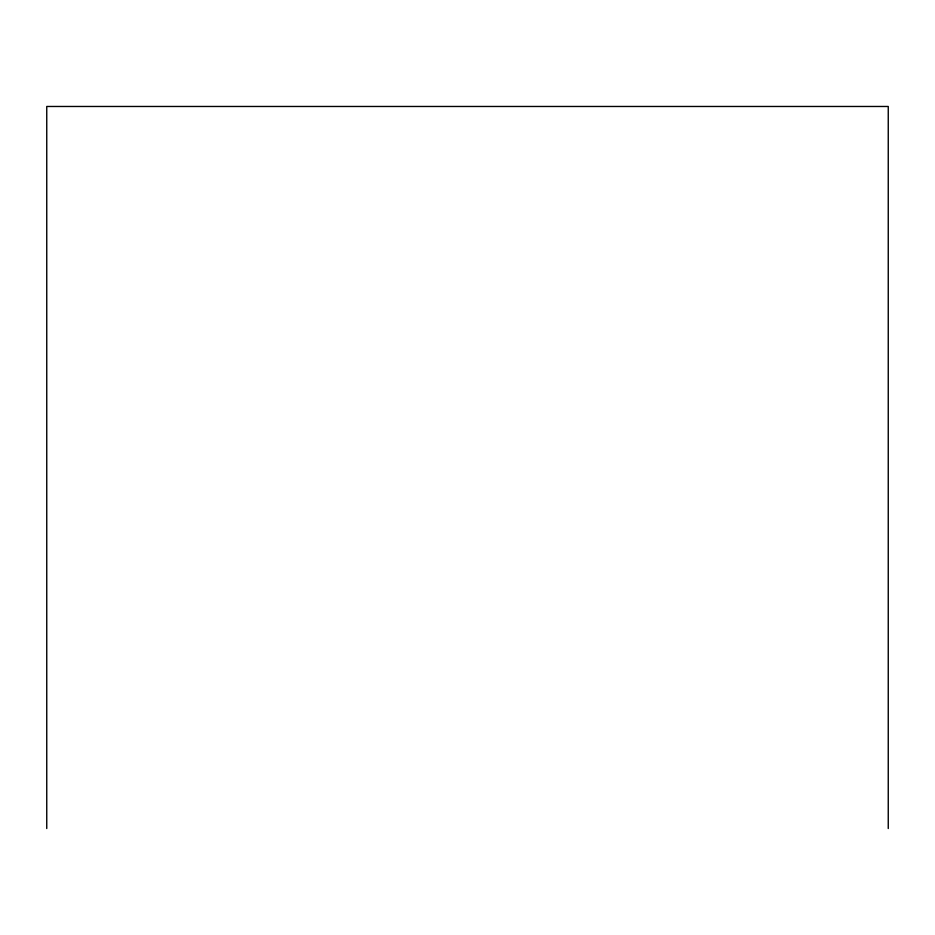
<?xml version="1.0" encoding="UTF-8"?>
<svg xmlns="http://www.w3.org/2000/svg" width="935" height="935" viewBox="0 0 935 935"><rect width="100%" height="100%" fill="white"/><g stroke="black" fill="none" stroke-linecap="round" stroke-linejoin="round"><path stroke-width="1.4" d="M888.25 828.527L888.25 106.473L46.75 106.473L46.75 828.527"/></g></svg>
